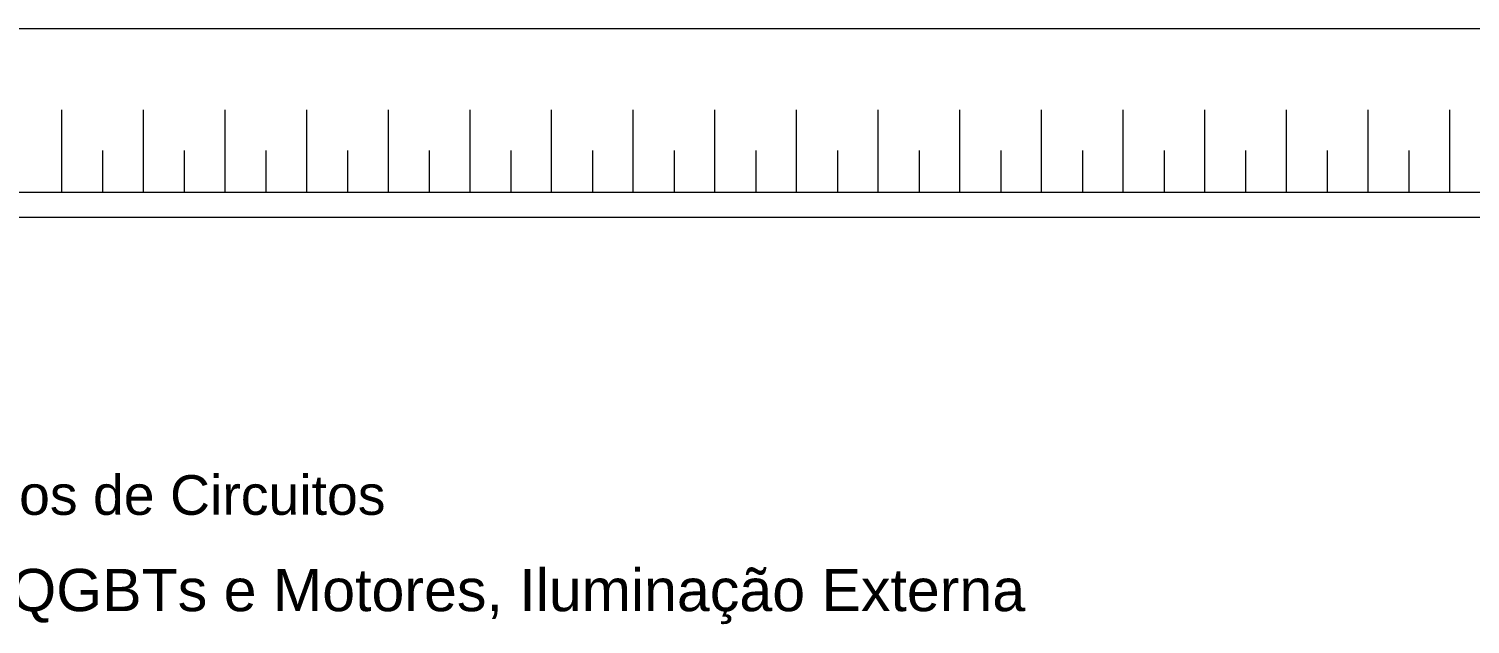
# Model space of a CAD drawing. Header units: millimetres. Extents: x 100 to 940, y 100 to 694.
# Drawn here: x 232.8 to 335, y 427.5 to 469.7 of the extents above; entities that cross this region are included whole.
import ezdxf

# ---------------------------------------------------------------- set-up
doc = ezdxf.new("R2010")
doc.units = ezdxf.units.MM
doc.layers.add('COTAS', color=5, linetype='Continuous', lineweight=5)
doc.layers.add('PAREDE', color=7, linetype='Continuous', lineweight=9)
doc.styles.get("Standard").update_dxf_attribs({"font": 'arial.ttf'})

msp = doc.modelspace()

# ---------------------------------------------------------------- linework, layer by layer
at = {"layer": 'PAREDE'}
for p, q in [((382.073, 469.687), (231.557, 469.687)), ((235.12, 458.153), (235.12, 463.942)), ((235.12, 458.153), (235.12, 463.942)), ((240.909, 458.153), (240.909, 463.942)), ((240.909, 458.153), (240.909, 463.942)), ((246.698, 458.153), (246.698, 463.942)), ((246.698, 458.153), (246.698, 463.942)), ((252.487, 458.153), (252.487, 463.942)), ((252.487, 458.153), (252.487, 463.942)), ((258.276, 458.153), (258.276, 463.942)), ((258.276, 458.153), (258.276, 463.942)), ((264.065, 458.153), (264.065, 463.942)), ((264.065, 458.153), (264.065, 463.942)), ((264.065, 458.153), (264.065, 463.942)), ((264.065, 458.153), (264.065, 463.942)), ((269.854, 458.153), (269.854, 463.942)), ((269.854, 458.153), (269.854, 463.942)), ((275.643, 458.153), (275.643, 463.942)), ((275.643, 458.153), (275.643, 463.942)), ((281.432, 458.153), (281.432, 463.942)), ((281.432, 458.153), (281.432, 463.942)), ((287.221, 458.153), (287.221, 463.942)), ((287.221, 458.153), (287.221, 463.942)), ((293.01, 458.153), (293.01, 463.942)), ((293.01, 458.153), (293.01, 463.942)), ((298.799, 458.153), (298.799, 463.942)), ((298.799, 458.153), (298.799, 463.942)), ((298.799, 458.153), (298.799, 463.942)), ((298.799, 458.153), (298.799, 463.942)), ((304.589, 458.153), (304.589, 463.942)), ((304.589, 458.153), (304.589, 463.942)), ((310.378, 458.153), (310.378, 463.942)), ((310.378, 458.153), (310.378, 463.942)), ((316.167, 458.153), (316.167, 463.942)), ((316.167, 458.153), (316.167, 463.942)), ((321.956, 458.153), (321.956, 463.942)), ((321.956, 458.153), (321.956, 463.942)), ((327.745, 458.153), (327.745, 463.942)), ((327.745, 458.153), (327.745, 463.942)), ((333.534, 458.153), (333.534, 463.942)), ((333.534, 458.153), (333.534, 463.942)), ((333.534, 458.153), (333.534, 463.942)), ((333.534, 458.153), (333.534, 463.942)), ((238.014, 461.048), (238.014, 458.109)), ((243.803, 461.048), (243.803, 458.109)), ((249.592, 461.048), (249.592, 458.109)), ((255.382, 461.048), (255.382, 458.109)), ((261.171, 461.048), (261.171, 458.109)), ((266.96, 461.048), (266.96, 458.109)), ((272.749, 461.048), (272.749, 458.109)), ((278.538, 461.048), (278.538, 458.109)), ((284.327, 461.048), (284.327, 458.109)), ((290.116, 461.048), (290.116, 458.109)), ((295.905, 461.048), (295.905, 458.109)), ((301.694, 461.048), (301.694, 458.109)), ((307.483, 461.048), (307.483, 458.109)), ((313.272, 461.048), (313.272, 458.109)), ((319.061, 461.048), (319.061, 458.109)), ((324.85, 461.048), (324.85, 458.109)), ((330.639, 461.048), (330.639, 458.109)), ((219.979, 458.109), (394.542, 458.109)), ((218.198, 456.327), (396.323, 456.327))]:
    msp.add_line(p, q, dxfattribs=at)

# ---------------------------------------------------------------- texts
at = {"layer": 'COTAS', "color": 0, "insert": (226.634, 438.026), "char_height": 2.8125, "attachment_point": 1}
msp.add_mtext_dynamic_manual_height_columns('Tipos de Circuitos', width=4099.92409, gutter_width=0.75, heights=[0], dxfattribs=at)
at = {"layer": 'COTAS', "color": 2, "ltscale": 3, "insert": (182.779, 431.38), "char_height": 3, "attachment_point": 1}
msp.add_mtext_dynamic_manual_height_columns('Potência, Alimentação de QGBTs e Motores, Iluminação Externa', width=1385.51337, gutter_width=0.75, heights=[0], dxfattribs=at)

doc.saveas('drawing.dxf')
